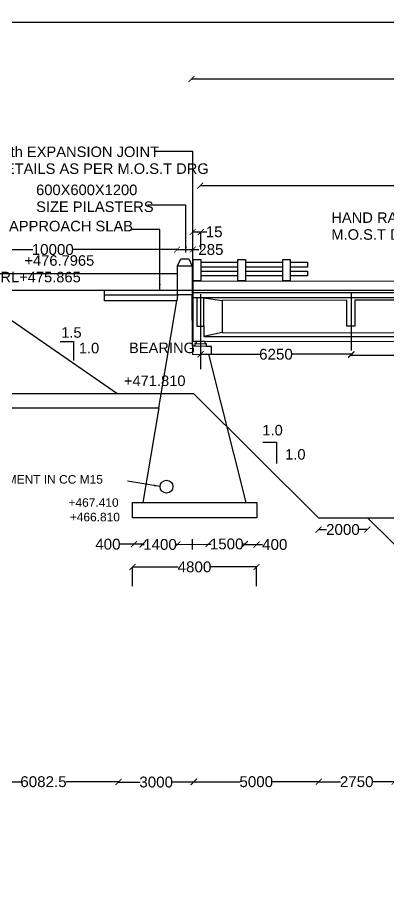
# Model space of a CAD drawing. Header units: inches. Extents: x -60434 to 117548, y -84336 to 29578.
# Drawn here: x -24382 to -8980, y -6943 to 29578 of the extents above; entities that cross this region are included whole.
import ezdxf

# ---------------------------------------------------------------- set-up
doc = ezdxf.new("R2010")
doc.units = ezdxf.units.IN
doc.header["$MEASUREMENT"] = 0
doc.styles.get("Standard").update_dxf_attribs({"font": 'arial.ttf'})
doc.dimstyles.get("Standard").update_dxf_attribs({"dimtxt": 450, "dimasz": 250, "dimexe": 0.18, "dimexo": 0.0625, "dimgap": 0.09, "dimtad": 0, "dimtih": 1, "dimtoh": 1, "dimdec": 0, "dimzin": 0, "dimdsep": 46, "dimtxsty": 'Standard', "dimblk": 'ARCHTICK', "dimcen": 0.09, "dimadec": 0, "dimazin": 0, "dimtfac": 1, "dimtdec": 0, "dimtofl": 0, "dimtmove": 0, "dimatfit": 3, "dimfxl": 1, "dimtolj": 1, "dimtzin": 0, "dimarcsym": 0})

# ---------------------------------------------------------------- blocks, each defined once
blk = doc.blocks.new('_ArchTick')
at = {"color": 0, "linetype": 'ByBlock', "const_width": 0.15}
blk.add_lwpolyline([(-0.5, -0.5), (0.5, 0.5)], dxfattribs=at)
blk = doc.blocks.new('*D2')
at = {"layer": 'Defpoints', "color": 0, "lineweight": -2, "transparency": 16777216}
for p, q in [((-28086, 19952), (-28086, 19938)), ((-28086, 19938), (-23746, 19938)), ((-17757, 19938), (-22097, 19938)), ((-17757, 19952), (-17757, 19938))]:
    blk.add_line(p, q, dxfattribs=at)
at = {"layer": 'Defpoints', "color": 0, "transparency": 16777216}
for p in [(-28086, 19952), (-17757, 19952), (-17757, 19938)]:
    blk.add_point(p, dxfattribs=at)
at = {"layer": 'Defpoints', "color": 0, "lineweight": -2, "transparency": 16777216, "xscale": 250, "yscale": 250, "zscale": 250, "rotation": 180}
blk.add_blockref('_ArchTick', (-28086, 19938), dxfattribs=at)
at = {"layer": 'Defpoints', "color": 0, "lineweight": -2, "transparency": 16777216, "xscale": 250, "yscale": 250, "zscale": 250}
blk.add_blockref('_ArchTick', (-17757, 19938), dxfattribs=at)
at = {"layer": 'Defpoints', "color": 0, "transparency": 16777216, "insert": (-22921, 19938), "char_height": 450, "attachment_point": 5}
blk.add_mtext('\\A1;10000', dxfattribs=at)
blk = doc.blocks.new('*D3')
at = {"layer": 'Defpoints', "color": 0, "lineweight": -2, "transparency": 16777216}
for p, q in [((-17757, 19952), (-17757, 19938)), ((-17757, 19938), (-17105, 19938)), ((-17105, 19952), (-17105, 19938)), ((-17105, 19938), (-16855, 19938))]:
    blk.add_line(p, q, dxfattribs=at)
at = {"layer": 'Defpoints', "color": 0, "transparency": 16777216}
for p in [(-17757, 19952), (-17105, 19952), (-17105, 19938)]:
    blk.add_point(p, dxfattribs=at)
at = {"layer": 'Defpoints', "color": 0, "lineweight": -2, "transparency": 16777216, "xscale": 250, "yscale": 250, "zscale": 250, "rotation": 180}
blk.add_blockref('_ArchTick', (-17757, 19938), dxfattribs=at)
at = {"layer": 'Defpoints', "color": 0, "lineweight": -2, "transparency": 16777216, "xscale": 250, "yscale": 250, "zscale": 250}
blk.add_blockref('_ArchTick', (-17105, 19938), dxfattribs=at)
at = {"layer": 'Defpoints', "color": 0, "transparency": 16777216, "insert": (-16353, 19938), "char_height": 450, "attachment_point": 5}
blk.add_mtext('\\A1;285', dxfattribs=at)
blk = doc.blocks.new('*D4')
at = {"layer": 'Defpoints', "color": 0, "lineweight": -2, "transparency": 16777216}
for p, q in [((-17105, 19938), (-17105, 20673)), ((-17105, 20673), (-16771, 20673)), ((-16771, 19938), (-16771, 20673)), ((-16771, 20673), (-16521, 20673))]:
    blk.add_line(p, q, dxfattribs=at)
at = {"layer": 'Defpoints', "color": 0, "transparency": 16777216}
for p in [(-16771, 20673), (-17105, 19938), (-16771, 19938)]:
    blk.add_point(p, dxfattribs=at)
at = {"layer": 'Defpoints', "color": 0, "lineweight": -2, "transparency": 16777216, "xscale": 250, "yscale": 250, "zscale": 250, "rotation": 180}
blk.add_blockref('_ArchTick', (-17105, 20673), dxfattribs=at)
at = {"layer": 'Defpoints', "color": 0, "lineweight": -2, "transparency": 16777216, "xscale": 250, "yscale": 250, "zscale": 250}
blk.add_blockref('_ArchTick', (-16771, 20673), dxfattribs=at)
at = {"layer": 'Defpoints', "color": 0, "transparency": 16777216, "insert": (-16218, 20673), "char_height": 450, "attachment_point": 5}
blk.add_mtext('\\A1;15', dxfattribs=at)
blk = doc.blocks.new('*D5')
at = {"layer": 'Defpoints', "color": 0, "lineweight": -2, "transparency": 16777216}
for p, q in [((-16794, 22599), (-16794, 22593)), ((-16794, 22594), (-8223, 22594)), ((1997, 22594), (-6573, 22594)), ((1997, 22599), (1997, 22593))]:
    blk.add_line(p, q, dxfattribs=at)
at = {"layer": 'Defpoints', "color": 0, "transparency": 16777216}
for p in [(-16794, 22599), (1997, 22599), (1997, 22594)]:
    blk.add_point(p, dxfattribs=at)
at = {"layer": 'Defpoints', "color": 0, "lineweight": -2, "transparency": 16777216, "xscale": 250, "yscale": 250, "zscale": 250, "rotation": 180}
blk.add_blockref('_ArchTick', (-16794, 22594), dxfattribs=at)
at = {"layer": 'Defpoints', "color": 0, "lineweight": -2, "transparency": 16777216, "xscale": 250, "yscale": 250, "zscale": 250}
blk.add_blockref('_ArchTick', (1997, 22594), dxfattribs=at)
at = {"layer": 'Defpoints', "color": 0, "transparency": 16777216, "insert": (-7398, 22594), "char_height": 450, "attachment_point": 5}
blk.add_mtext('\\A1;18750', dxfattribs=at)
blk = doc.blocks.new('*D9')
at = {"layer": 'Defpoints', "color": 0, "lineweight": -2, "transparency": 16777216}
for p, q in [((-17160, 27046), (-17160, 27028)), ((-17160, 27028), (-3319, 27028)), ((21627, 27028), (7786, 27028)), ((21627, 27046), (21627, 27028))]:
    blk.add_line(p, q, dxfattribs=at)
at = {"layer": 'Defpoints', "color": 0, "transparency": 16777216}
for p in [(-17160, 27046), (21627, 27046), (21627, 27028)]:
    blk.add_point(p, dxfattribs=at)
at = {"layer": 'Defpoints', "color": 0, "lineweight": -2, "transparency": 16777216, "xscale": 250, "yscale": 250, "zscale": 250, "rotation": 180}
blk.add_blockref('_ArchTick', (-17160, 27028), dxfattribs=at)
at = {"layer": 'Defpoints', "color": 0, "lineweight": -2, "transparency": 16777216, "xscale": 250, "yscale": 250, "zscale": 250}
blk.add_blockref('_ArchTick', (21627, 27028), dxfattribs=at)
at = {"layer": 'Defpoints', "color": 0, "transparency": 16777216, "insert": (2233, 27028), "char_height": 450, "attachment_point": 5}
blk.add_mtext('\\A1;2 SPANS OF 19350 C/C EACH (38700)', dxfattribs=at)
blk = doc.blocks.new('*D17')
at = {"layer": 'Defpoints', "color": 0, "lineweight": -2, "transparency": 16777216}
for p, q in [((-10521, 15555), (-10521, 15555)), ((-10521, 15555), (-8068, 15555)), ((-4271, 15555), (-6723, 15555)), ((-4271, 15555), (-4271, 15555))]:
    blk.add_line(p, q, dxfattribs=at)
at = {"layer": 'Defpoints', "color": 0, "transparency": 16777216}
for p in [(-10521, 15555), (-10521, 15555), (-4271, 15555)]:
    blk.add_point(p, dxfattribs=at)
at = {"layer": 'Defpoints', "color": 0, "lineweight": -2, "transparency": 16777216, "xscale": 250, "yscale": 250, "zscale": 250, "rotation": 180}
blk.add_blockref('_ArchTick', (-10521, 15555), dxfattribs=at)
at = {"layer": 'Defpoints', "color": 0, "lineweight": -2, "transparency": 16777216, "xscale": 250, "yscale": 250, "zscale": 250}
blk.add_blockref('_ArchTick', (-4271, 15555), dxfattribs=at)
at = {"layer": 'Defpoints', "color": 0, "transparency": 16777216, "insert": (-7396, 15555), "char_height": 450, "attachment_point": 5}
blk.add_mtext('\\A1;6250', dxfattribs=at)
blk = doc.blocks.new('*D18')
at = {"layer": 'Defpoints', "color": 0, "lineweight": -2, "transparency": 16777216}
for p, q in [((-16779, 15586), (-16779, 15586)), ((-16779, 15585), (-14322, 15585)), ((-10521, 15585), (-12977, 15585)), ((-10521, 15555), (-10521, 15586))]:
    blk.add_line(p, q, dxfattribs=at)
at = {"layer": 'Defpoints', "color": 0, "transparency": 16777216}
for p in [(-16779, 15585), (-16779, 15585), (-10521, 15555)]:
    blk.add_point(p, dxfattribs=at)
at = {"layer": 'Defpoints', "color": 0, "lineweight": -2, "transparency": 16777216, "xscale": 250, "yscale": 250, "zscale": 250, "rotation": 180}
blk.add_blockref('_ArchTick', (-16779, 15585), dxfattribs=at)
at = {"layer": 'Defpoints', "color": 0, "lineweight": -2, "transparency": 16777216, "xscale": 250, "yscale": 250, "zscale": 250}
blk.add_blockref('_ArchTick', (-10521, 15585), dxfattribs=at)
at = {"layer": 'Defpoints', "color": 0, "transparency": 16777216, "insert": (-13650, 15585), "char_height": 450, "attachment_point": 5}
blk.add_mtext('\\A1;6250', dxfattribs=at)
blk = doc.blocks.new('*D19')
at = {"layer": 'Defpoints', "color": 0, "lineweight": -2, "transparency": 16777216}
for p, q in [((-19548, 7692), (-20126, 7692)), ((-19548, 7682), (-19548, 7692)), ((-19186, 7692), (-19548, 7692)), ((-19186, 7682), (-19186, 7692))]:
    blk.add_line(p, q, dxfattribs=at)
at = {"layer": 'Defpoints', "color": 0, "transparency": 16777216}
for p in [(-19548, 7682), (-19186, 7692), (-19186, 7682)]:
    blk.add_point(p, dxfattribs=at)
at = {"layer": 'Defpoints', "color": 0, "lineweight": -2, "transparency": 16777216, "xscale": 250, "yscale": 250, "zscale": 250, "rotation": 180}
blk.add_blockref('_ArchTick', (-19548, 7692), dxfattribs=at)
at = {"layer": 'Defpoints', "color": 0, "lineweight": -2, "transparency": 16777216, "xscale": 250, "yscale": 250, "zscale": 250}
blk.add_blockref('_ArchTick', (-19186, 7692), dxfattribs=at)
at = {"layer": 'Defpoints', "color": 0, "transparency": 16777216, "insert": (-20631, 7692), "char_height": 450, "attachment_point": 5}
blk.add_mtext('\\A1;400', dxfattribs=at)
blk = doc.blocks.new('*D20')
at = {"layer": 'Defpoints', "color": 0, "lineweight": -2, "transparency": 16777216}
for p, q in [((-19186, 7687), (-19186, 7682)), ((-19186, 7682), (-19118, 7682)), ((-17750, 7682), (-17818, 7682)), ((-17750, 7687), (-17750, 7682))]:
    blk.add_line(p, q, dxfattribs=at)
at = {"layer": 'Defpoints', "color": 0, "transparency": 16777216}
for p in [(-19186, 7687), (-17750, 7687), (-17750, 7682)]:
    blk.add_point(p, dxfattribs=at)
at = {"layer": 'Defpoints', "color": 0, "lineweight": -2, "transparency": 16777216, "xscale": 250, "yscale": 250, "zscale": 250, "rotation": 180}
blk.add_blockref('_ArchTick', (-19186, 7682), dxfattribs=at)
at = {"layer": 'Defpoints', "color": 0, "lineweight": -2, "transparency": 16777216, "xscale": 250, "yscale": 250, "zscale": 250}
blk.add_blockref('_ArchTick', (-17750, 7682), dxfattribs=at)
at = {"layer": 'Defpoints', "color": 0, "transparency": 16777216, "insert": (-18468, 7682), "char_height": 450, "attachment_point": 5}
blk.add_mtext('\\A1;1400', dxfattribs=at)
blk = doc.blocks.new('*D21')
at = {"layer": 'Defpoints', "color": 0, "lineweight": -2, "transparency": 16777216}
for p, q in [((-16448, 7693), (-16448, 7703)), ((-16448, 7702), (-16348, 7702)), ((-14948, 7702), (-15048, 7702)), ((-14948, 7693), (-14948, 7703))]:
    blk.add_line(p, q, dxfattribs=at)
at = {"layer": 'Defpoints', "color": 0, "transparency": 16777216}
for p in [(-16448, 7693), (-14948, 7702), (-14948, 7693)]:
    blk.add_point(p, dxfattribs=at)
at = {"layer": 'Defpoints', "color": 0, "lineweight": -2, "transparency": 16777216, "xscale": 250, "yscale": 250, "zscale": 250, "rotation": 180}
blk.add_blockref('_ArchTick', (-16448, 7702), dxfattribs=at)
at = {"layer": 'Defpoints', "color": 0, "lineweight": -2, "transparency": 16777216, "xscale": 250, "yscale": 250, "zscale": 250}
blk.add_blockref('_ArchTick', (-14948, 7702), dxfattribs=at)
at = {"layer": 'Defpoints', "color": 0, "transparency": 16777216, "insert": (-15698, 7702), "char_height": 450, "attachment_point": 5}
blk.add_mtext('\\A1;1500', dxfattribs=at)
blk = doc.blocks.new('*D22')
at = {"layer": 'Defpoints', "color": 0, "lineweight": -2, "transparency": 16777216}
for p, q in [((-14948, 7693), (-14948, 7679)), ((-14948, 7679), (-14457, 7679)), ((-14457, 7693), (-14457, 7679)), ((-14457, 7679), (-14207, 7679))]:
    blk.add_line(p, q, dxfattribs=at)
at = {"layer": 'Defpoints', "color": 0, "transparency": 16777216}
for p in [(-14948, 7693), (-14457, 7693), (-14457, 7679)]:
    blk.add_point(p, dxfattribs=at)
at = {"layer": 'Defpoints', "color": 0, "lineweight": -2, "transparency": 16777216, "xscale": 250, "yscale": 250, "zscale": 250, "rotation": 180}
blk.add_blockref('_ArchTick', (-14948, 7679), dxfattribs=at)
at = {"layer": 'Defpoints', "color": 0, "lineweight": -2, "transparency": 16777216, "xscale": 250, "yscale": 250, "zscale": 250}
blk.add_blockref('_ArchTick', (-14457, 7679), dxfattribs=at)
at = {"layer": 'Defpoints', "color": 0, "transparency": 16777216, "insert": (-13701, 7679), "char_height": 450, "attachment_point": 5}
blk.add_mtext('\\A1;400', dxfattribs=at)
blk = doc.blocks.new('*D23')
at = {"layer": 'Defpoints', "color": 0, "lineweight": -2, "transparency": 16777216}
for p, q in [((-19609, 5952), (-19609, 6749)), ((-19609, 6749), (-17715, 6749)), ((-14461, 6749), (-16354, 6749)), ((-14461, 5952), (-14461, 6749))]:
    blk.add_line(p, q, dxfattribs=at)
at = {"layer": 'Defpoints', "color": 0, "transparency": 16777216}
for p in [(-14461, 6749), (-19609, 5951), (-14461, 5951)]:
    blk.add_point(p, dxfattribs=at)
at = {"layer": 'Defpoints', "color": 0, "lineweight": -2, "transparency": 16777216, "xscale": 250, "yscale": 250, "zscale": 250, "rotation": 180}
blk.add_blockref('_ArchTick', (-19609, 6749), dxfattribs=at)
at = {"layer": 'Defpoints', "color": 0, "lineweight": -2, "transparency": 16777216, "xscale": 250, "yscale": 250, "zscale": 250}
blk.add_blockref('_ArchTick', (-14461, 6749), dxfattribs=at)
at = {"layer": 'Defpoints', "color": 0, "transparency": 16777216, "insert": (-17035, 6749), "char_height": 450, "attachment_point": 5}
blk.add_mtext('\\A1;4800', dxfattribs=at)
blk = doc.blocks.new('*D24')
at = {"layer": 'Defpoints', "color": 0, "lineweight": -2, "transparency": 16777216}
for p, q in [((-11884, 8290), (-11884, 8303)), ((-11884, 8303), (-11545, 8303)), ((-9856, 8303), (-10195, 8303)), ((-9856, 8290), (-9856, 8303))]:
    blk.add_line(p, q, dxfattribs=at)
at = {"layer": 'Defpoints', "color": 0, "transparency": 16777216}
for p in [(-11884, 8290), (-9856, 8303), (-9856, 8290)]:
    blk.add_point(p, dxfattribs=at)
at = {"layer": 'Defpoints', "color": 0, "lineweight": -2, "transparency": 16777216, "xscale": 250, "yscale": 250, "zscale": 250, "rotation": 180}
blk.add_blockref('_ArchTick', (-11884, 8303), dxfattribs=at)
at = {"layer": 'Defpoints', "color": 0, "lineweight": -2, "transparency": 16777216, "xscale": 250, "yscale": 250, "zscale": 250}
blk.add_blockref('_ArchTick', (-9856, 8303), dxfattribs=at)
at = {"layer": 'Defpoints', "color": 0, "transparency": 16777216, "insert": (-10870, 8303), "char_height": 450, "attachment_point": 5}
blk.add_mtext('\\A1;2000', dxfattribs=at)
blk = doc.blocks.new('*D27')
at = {"layer": 'Defpoints', "color": 0, "lineweight": -2, "transparency": 16777216}
for p, q in [((-26428, -2192), (-26428, -2176)), ((-26428, -2177), (-24244, -2177)), ((-20187, -2177), (-22370, -2177)), ((-20187, -2192), (-20187, -2176))]:
    blk.add_line(p, q, dxfattribs=at)
at = {"layer": 'Defpoints', "color": 0, "transparency": 16777216}
for p in [(-20187, -2177), (-26428, -2192), (-20187, -2192)]:
    blk.add_point(p, dxfattribs=at)
at = {"layer": 'Defpoints', "color": 0, "lineweight": -2, "transparency": 16777216, "xscale": 250, "yscale": 250, "zscale": 250, "rotation": 180}
blk.add_blockref('_ArchTick', (-26428, -2177), dxfattribs=at)
at = {"layer": 'Defpoints', "color": 0, "lineweight": -2, "transparency": 16777216, "xscale": 250, "yscale": 250, "zscale": 250}
blk.add_blockref('_ArchTick', (-20187, -2177), dxfattribs=at)
at = {"layer": 'Defpoints', "color": 0, "transparency": 16777216, "insert": (-23307, -2177), "char_height": 450, "attachment_point": 5}
blk.add_mtext('\\A1;6082.5', dxfattribs=at)
blk = doc.blocks.new('*D28')
at = {"layer": 'Defpoints', "color": 0, "lineweight": -2, "transparency": 16777216}
for p, q in [((-20187, -2177), (-20187, -2192)), ((-17066, -2177), (-17066, -2192)), ((-20187, -2192), (-19297, -2192)), ((-17066, -2192), (-17955, -2192))]:
    blk.add_line(p, q, dxfattribs=at)
at = {"layer": 'Defpoints', "color": 0, "transparency": 16777216}
for p in [(-20187, -2177), (-17066, -2177), (-17066, -2192)]:
    blk.add_point(p, dxfattribs=at)
at = {"layer": 'Defpoints', "color": 0, "lineweight": -2, "transparency": 16777216, "xscale": 250, "yscale": 250, "zscale": 250, "rotation": 180}
blk.add_blockref('_ArchTick', (-20187, -2192), dxfattribs=at)
at = {"layer": 'Defpoints', "color": 0, "lineweight": -2, "transparency": 16777216, "xscale": 250, "yscale": 250, "zscale": 250}
blk.add_blockref('_ArchTick', (-17066, -2192), dxfattribs=at)
at = {"layer": 'Defpoints', "color": 0, "transparency": 16777216, "insert": (-18626, -2192), "char_height": 450, "attachment_point": 5}
blk.add_mtext('\\A1;3000', dxfattribs=at)
blk = doc.blocks.new('*D29')
at = {"layer": 'Defpoints', "color": 0, "lineweight": -2, "transparency": 16777216}
for p, q in [((-17066, -2192), (-17066, -2176)), ((-17066, -2177), (-15141, -2177)), ((-11872, -2177), (-13798, -2177)), ((-11872, -2192), (-11872, -2176))]:
    blk.add_line(p, q, dxfattribs=at)
at = {"layer": 'Defpoints', "color": 0, "transparency": 16777216}
for p in [(-11872, -2177), (-17066, -2192), (-11872, -2192)]:
    blk.add_point(p, dxfattribs=at)
at = {"layer": 'Defpoints', "color": 0, "lineweight": -2, "transparency": 16777216, "xscale": 250, "yscale": 250, "zscale": 250, "rotation": 180}
blk.add_blockref('_ArchTick', (-17066, -2177), dxfattribs=at)
at = {"layer": 'Defpoints', "color": 0, "lineweight": -2, "transparency": 16777216, "xscale": 250, "yscale": 250, "zscale": 250}
blk.add_blockref('_ArchTick', (-11872, -2177), dxfattribs=at)
at = {"layer": 'Defpoints', "color": 0, "transparency": 16777216, "insert": (-14469, -2177), "char_height": 450, "attachment_point": 5}
blk.add_mtext('\\A1;5000', dxfattribs=at)
blk = doc.blocks.new('*D30')
at = {"layer": 'Defpoints', "color": 0, "lineweight": -2, "transparency": 16777216}
for p, q in [((-11872, -2184), (-11872, -2176)), ((-11872, -2176), (-10973, -2176)), ((-8722, -2176), (-9622, -2176)), ((-8722, -2184), (-8722, -2176))]:
    blk.add_line(p, q, dxfattribs=at)
at = {"layer": 'Defpoints', "color": 0, "transparency": 16777216}
for p in [(-11872, -2184), (-8722, -2176), (-8722, -2184)]:
    blk.add_point(p, dxfattribs=at)
at = {"layer": 'Defpoints', "color": 0, "lineweight": -2, "transparency": 16777216, "xscale": 250, "yscale": 250, "zscale": 250, "rotation": 180}
blk.add_blockref('_ArchTick', (-11872, -2176), dxfattribs=at)
at = {"layer": 'Defpoints', "color": 0, "lineweight": -2, "transparency": 16777216, "xscale": 250, "yscale": 250, "zscale": 250}
blk.add_blockref('_ArchTick', (-8722, -2176), dxfattribs=at)
at = {"layer": 'Defpoints', "color": 0, "transparency": 16777216, "insert": (-10298, -2176), "char_height": 450, "attachment_point": 5}
blk.add_mtext('\\A1;2750', dxfattribs=at)

msp = doc.modelspace()

# ---------------------------------------------------------------- linework, layer by layer
at = {"layer": 'Defpoints'}
for points in [[(-60434, 29392), (116653, 29392), (116653, -84335.5), (-60434, -84335.5)], [(-14921.1, 18637.3), (-15231.2, 18637.3), (-15231.2, 19530.5), (-14921.1, 19530.5)], [(-13057, 18636.1), (-13367, 18636.1), (-13367, 19527.6), (-13057, 19527.6)]]:
    msp.add_lwpolyline(points, close=True, dxfattribs=at)
for points in [[(-17738.9, 18062.5), (-17738.9, 19265.6), (-17600.7, 19552.4), (-17266.7, 19552.4), (-17125.8, 19251), (-17738.9, 19251)], [(-16963.2, 16124.1), (-17086, 16124.1), (-17086, 19526.7), (-16776.7, 19526.7), (-16776.7, 18638.5), (-17086, 18638.5), (-16776.7, 18638.5), (21298, 18614.2)], [(-16776.7, 19413.7), (-15231.2, 19413.7)], [(-14921.1, 19413.7), (-13367, 19413.7)], [(-13057, 19413.7), (-12344.3, 19413.7), (-12344.3, 19208.9), (-13057, 19208.9)], [(-17125.8, 19251), (-17125.8, 18255.3), (-17125.8, 18062.5), (-17738.9, 18062.5)], [(-15231.2, 19208.9), (-16776.7, 19208.9)], [(-16776.7, 19044), (-15231.2, 19044)], [(-13367, 19208.9), (-14921.1, 19208.9)], [(-14921.1, 19044), (-13367, 19044)], [(-13057, 19044), (-12344.3, 19044), (-12344.3, 18839.1), (-13057, 18839.1)], [(-28093.6, 18949.4), (-28093.6, 18255.3), (-28093.6, 13959.2), (-28881.5, 13959.2), (-28881.5, 13365.9), (-18514.6, 13365.9), (-17773.7, 17802), (-20774, 17802), (-20774, 18255.3)], [(-28093.6, 18949.4), (-17738.9, 18949.4)], [(-15231.2, 18839.1), (-16776.7, 18839.1)], [(-13367, 18839.1), (-14921.1, 18839.1)], [(-34023.1, 18255.3), (38590.9, 18255.3)], [(-28093.6, 13959.2), (-20255.8, 13959.2), (-26473.5, 18255.3)], [(-20774, 18062.5), (-17738.9, 18062.5), (-17773.7, 17802)], [(-20255.8, 13959.2), (-17075.6, 13959.2), (-11886.2, 8787.7), (-9849.9, 8787.7), (-4061.4, 3080.4), (8659.5, 3028.4), (14329.7, 8738.8), (16364.5, 8738.8), (21606.3, 13950.3), (24784, 13950.3), (31092.3, 18255.3)], [(-17121.7, 15921.7), (-17125.8, 18062.5)], [(8766.6, 18144.6), (1261.9, 18144.6), (-17086, 18144.6)], [(21589.1, 17927), (-17086, 17927)], [(-16933.3, 17927), (-16933.3, 16753.1), (-16647.3, 16753.1), (-16647.3, 17927)], [(-16767.4, 14964.2), (-16767.4, 18084)], [(-16647.3, 16753.1), (-16647.3, 16330.9), (1877.9, 16330.9), (1877.9, 17927)], [(-16647.3, 17927), (-15883.4, 17817), (-15883.4, 16492.8), (-16647.3, 16330.9)], [(-10532.8, 18144.6), (-10532.8, 15745.6)], [(1090.7, 17815.6), (-4131.3, 17841.2), (-4131.3, 16749), (-4454, 16749), (-4454, 17833), (-10369.6, 17833), (-10369.6, 16755), (-10700.4, 16755), (-10700.4, 17835.1), (-15883.4, 17817)], [(-15883.4, 16492.8), (1096, 16466.2), (1877.9, 16330.9)], [(-22606.5, 16114.5), (-22058.5, 16114.5), (-22058.5, 15327.5)], [(-14881.7, 9433.5), (-16436.2, 15588.5), (-16323.4, 15588.5), (-16323.4, 15914.7), (-16534.7, 15914.7), (-16534.7, 16014.3), (-16590.9, 16014.3), (-16590.9, 16124.1), (-16963.2, 16124.1), (-16963.2, 16032.9), (-17023.6, 16032.9), (-17023.6, 15921.7), (-17121.7, 15921.7), (-17121.7, 15582.4), (-16436.2, 15588.5)], [(21075.5, 16102.4), (-16590.9, 16124.1)], [(-16534.7, 15914.7), (-17023.6, 15921.7)], [(-16963.2, 16032.9), (-16590.9, 16014.3)], [(-18514.6, 13365.9), (-19177.8, 9433.5), (-14881.7, 9433.5), (-14449.9, 9433.5), (-14449.9, 8792.7), (-19608.9, 8792.7), (-19608.9, 9433.7), (-19177.8, 9433.5)], [(-14196, 11929), (-13629.5, 11929), (-13629.5, 11043)], [(-9849.9, 8787.7), (-8747.8, 8787.7), (-2948.1, 3075.9)], [(-17749.8, 7681.6), (-16447.6, 7697.8)], [(-17126.7, 7908.6), (-17126.7, 7467)]]:
    msp.add_lwpolyline(points, dxfattribs=at)
msp.add_circle((-18196, 10086.8), 268.3, dxfattribs=at)

# ---------------------------------------------------------------- texts
for s, height, p in [('15th EXPANSION JOINT', 436.5, (-25351.5, 23783)), ('DETAILS AS PER M.O.S.T DRG', 436.5, (-25351.5, 23081.8)), ('600X600X1200', 436.5, (-23611.8, 22200.8)), ('SIZE PILASTERS', 436.5, (-23611.8, 21499.6)), ('HAND RAILING AS PER ', 436.5, (-11352.4, 21046.8)), ('APPROACH SLAB', 436.5, (-24737.7, 20694.6)), ('M.O.S.T DRG.SD/201', 436.5, (-11352.4, 20345.6)), ('+476.7965', 436.5, (-24097.1, 19265.1)), ('RL+475.865', 436.5, (-25096.9, 18576.7)), ('1.5', 436.5, (-22571, 16273.3)), ('BEARING', 436.5, (-19755.9, 15633.6)), ('1.0', 436.5, (-21838.9, 15625.8)), ('+471.810', 436.5, (-19967.3, 14266.2)), ('1.0', 436.5, (-14215.4, 12214.6)), ('1.0', 436.5, (-13269.9, 11208.9)), ('ABUTMENT IN CC M15', 354.89, (-26155.6, 10210.3)), ('+467.410', 354.89, (-22266.6, 9248)), ('+466.810', 354.89, (-22212.6, 8645.4))]:
    msp.add_text(s, height=height, dxfattribs=at).set_placement(p)

# ---------------------------------------------------------------- dimensions: what is measured, and where the dimension line sits
for base, p1, p2, text, picture, middle in [((21626.7, 27028), (-17160.4, 27045.7), (21626.7, 27045.7), '2 SPANS OF 19350 C/C EACH (38700)', '*D9', (2233.1, 27028)), ((1997.1, 22593.6), (-16793.8, 22599.3), (1997.1, 22599.3), '18750', '*D5', (-7398.4, 22593.6)), ((-16770.9, 20672.7), (-17105.2, 19938), (-16770.9, 19938), '15', '*D4', (-16218, 20672.7)), ((-17757.1, 19938.4), (-28085.8, 19952.4), (-17757.1, 19952.4), '10000', '*D2', (-22921.5, 19938.4)), ((-17105.2, 19938.2), (-17757.1, 19952.4), (-17105.2, 19952.4), '285', '*D3', (-16352.5, 19938.2)), ((-16779, 15585.4), (-10520.7, 15555), (-16779, 15585.4), '6250', '*D18', (-13649.8, 15585.4)), ((-10520.7, 15554.8), (-4271.1, 15555), (-10520.7, 15555), '6250', '*D17', (-7395.9, 15554.8)), ((-9856.1, 8302.6), (-11883.8, 8290), (-9856.1, 8290), '2000', '*D24', (-10869.9, 8302.6)), ((-17749.8, 7681.8), (-19185.7, 7686.8), (-17749.8, 7686.8), '1400', '*D20', (-18467.7, 7681.8)), ((-14456.9, 7679.3), (-14947.6, 7692.9), (-14456.9, 7692.9), '400', '*D22', (-13701.4, 7679.3)), ((-14460.6, 6749), (-19608.6, 5951.5), (-14460.6, 5951.5), '4800', '*D23', (-17034.6, 6749)), ((-20186.8, -2176.6), (-26428, -2192), (-20186.8, -2192), '6082.5', '*D27', (-23307.4, -2176.6)), ((-17066, -2192), (-20186.8, -2176.6), (-17066, -2176.6), '3000', '*D28', (-18626.4, -2192)), ((-11872.5, -2176.6), (-17066, -2192), (-11872.5, -2192), '5000', '*D29', (-14469.2, -2176.6)), ((-8722.5, -2176.4), (-11872.5, -2184.2), (-8722.5, -2184.2), '2750', '*D30', (-10297.5, -2176.4))]:
    dim = msp.add_linear_dim(base=base, p1=p1, p2=p2, text=text, dimstyle='Standard', dxfattribs=at)
    dim.commit()
    dim.dimension.update_dxf_attribs({"geometry": picture, "text_midpoint": middle})
dim = msp.add_linear_dim(base=(-19185.7, 7691.6), p1=(-19547.7, 7681.8), p2=(-19185.7, 7681.8), text='400', dimstyle='Standard', dxfattribs=at)
dim.commit()
dim.dimension.update_dxf_attribs({"geometry": '*D19', "text_midpoint": (-20631, 7691.6), "dimtype": 160})
dim = msp.add_linear_dim(base=(-14947.6, 7702.3), p1=(-16447.6, 7692.9), p2=(-14947.6, 7692.9), dimstyle='Standard', dxfattribs=at)
dim.commit()
dim.dimension.update_dxf_attribs({"geometry": '*D21', "text_midpoint": (-15697.6, 7702.3)})

# ---------------------------------------------------------------- leaders
for points in [[(-17105.2, 19250.3), (-17105.2, 24008.3), (-18658.9, 24008.3)], [(-17394, 19814.7), (-17394, 21776.4), (-18978.5, 21776.4)], [(-18479.5, 18255.3), (-18479.5, 20770.2), (-19650.1, 20770.2)], [(-18464.1, 10098.2), (-19821.5, 10311.7)]]:
    msp.add_leader(points, dimstyle='Standard', override={"dimgap": 0.09, "dimtad": 0}, dxfattribs=at)

doc.saveas('drawing.dxf')
